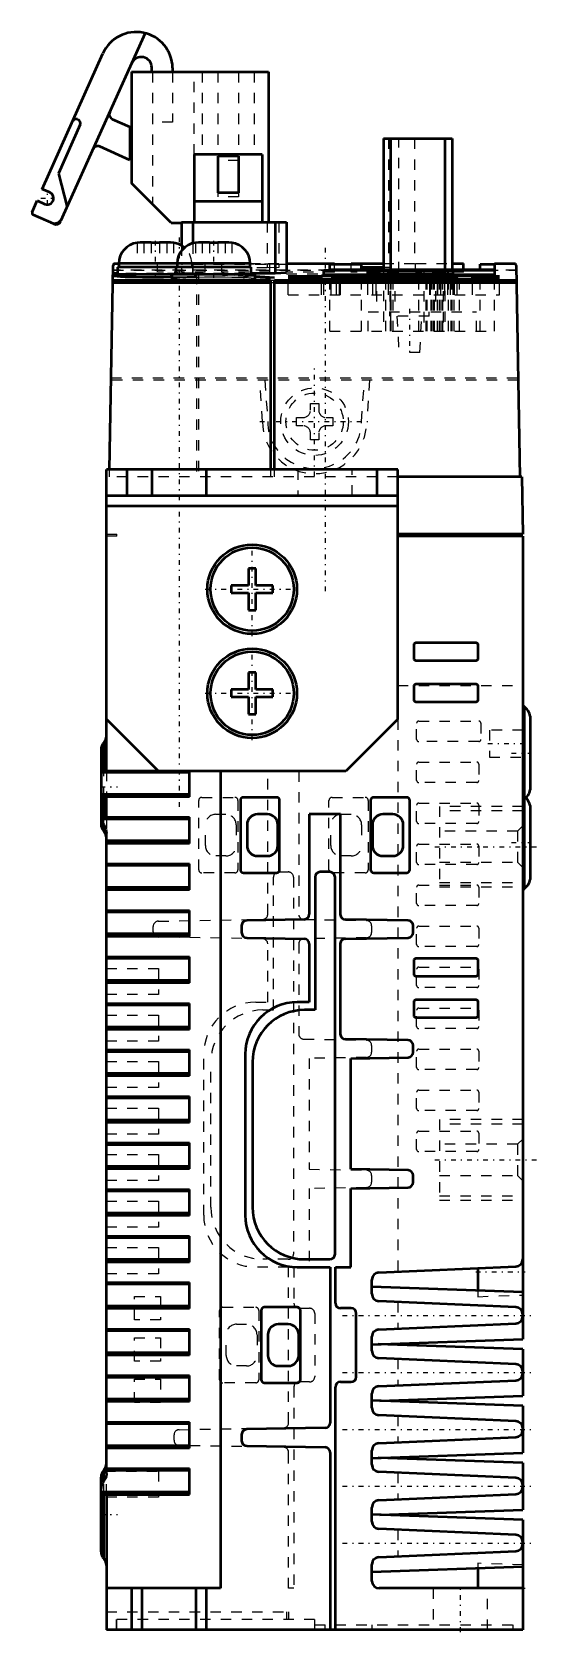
# Model space of a CAD drawing. Header units: millimetres. Extents: x 0 to 218, y 0 to 349.
# Drawn here: x 0 to 48.6, y 0 to 153.7 of the extents above; entities that cross this region are included whole.
import ezdxf

# ---------------------------------------------------------------- set-up
doc = ezdxf.new("R2010")
doc.units = ezdxf.units.MM
doc.linetypes.add('Center', pattern=[1.5, 0.45, -0.5, 0.05, -0.5])
doc.linetypes.add('Dashed', pattern=[2, 1, -1])
for name, color, linetype, lineweight in [('AM_4', 7, 'Continuous', 50), ('AM_6', 2, 'Continuous', 35), ('AM_7', 7, 'Center', 25), ('AM_9', 6, 'Dashed', 25)]:
    doc.layers.add(name, color=color, linetype=linetype, lineweight=lineweight)

# ---------------------------------------------------------------- blocks, each defined once
blk = doc.blocks.new('2_MADLN05SF_5_in_MADLN05SF_1100')
at = {"layer": 'AM_4'}
for p, q in [((10.88, 153.63), (2.74, 135.55)), ((0.99, 138.64), (6.8, 151.66)), ((9.56, 149.9), (22.71, 149.9)), ((9.56, 149.9), (9.56, 139.21)), ((11.5, 149.9), (11.5, 150.33)), ((13.5, 150.3), (13.5, 149.9)), ((22.71, 149.9), (22.71, 135.46)), ((4.63, 144.84), (2.54, 140.13)), ((4.36, 145.35), (4.46, 145.3)), ((7.71, 145.37), (9.39, 144.62)), ((9.39, 144.62), (9.39, 141.44)), ((33.74, 143.5), (33.74, 130.88)), ((33.74, 143.5), (40.34, 143.5)), ((34.44, 143.5), (34.44, 130.88)), ((39.64, 143.5), (39.64, 130.88)), ((40.34, 143.5), (40.34, 130.88)), ((9.39, 141.44), (6.52, 142.73)), ((15.56, 141.96), (15.56, 135.46)), ((22.11, 141.96), (15.56, 141.96)), ((19.84, 141.8), (17.84, 141.8)), ((17.84, 141.8), (17.84, 138.3)), ((19.84, 141.8), (19.84, 138.3)), ((22.11, 141.96), (22.11, 135.46)), ((2.54, 140.13), (3.36, 136.91)), ((1.73, 138.31), (0.99, 138.64)), ((13.37, 135.4), (9.56, 139.21)), ((0.02, 136.44), (0.51, 137.54)), ((0.51, 137.54), (1.23, 137.21)), ((22.11, 137.46), (15.56, 137.46)), ((19.84, 138.3), (17.84, 138.3)), ((2.08, 135.3), (0.12, 136.18)), ((13.37, 135.4), (14.34, 135.4)), ((14.34, 135.46), (14.34, 133.23)), ((14.34, 135.46), (24.44, 135.46)), ((15.44, 135.46), (15.44, 133.44)), ((23.34, 135.46), (23.34, 130.58)), ((24.44, 135.46), (24.44, 130.62)), ((10.4, 133.5), (10.09, 133.48)), ((11.44, 133.5), (10.4, 133.5)), ((11.44, 133.48), (11.44, 133.5)), ((13.29, 133.5), (12.24, 133.5)), ((12.24, 133.5), (12.24, 133.48)), ((13.59, 133.48), (13.29, 133.5)), ((16, 133.5), (15.69, 133.48)), ((17.04, 133.5), (16, 133.5)), ((17.04, 133.48), (17.04, 133.5)), ((18.89, 133.5), (17.84, 133.5)), ((17.84, 133.5), (17.84, 133.48)), ((19.19, 133.48), (18.89, 133.5)), ((7.45, 111.7), (7.79, 131.3)), ((8.34, 131.46), (7.87, 131.46)), ((8.22, 131.15), (8.22, 130.45)), ((21.06, 131.15), (8.22, 131.15)), ((8.34, 131.5), (8.34, 131.15)), ((20.94, 131.5), (8.34, 131.5)), ((13.82, 131.15), (13.82, 130.45)), ((13.94, 131.5), (13.94, 131.15)), ((20.94, 131.15), (20.94, 131.5)), ((21.06, 130.45), (21.06, 131.15)), ((24.44, 131.5), (29.04, 131.5)), ((28.6, 131.46), (24.44, 131.46)), ((28.01, 130.42), (28.01, 130.84)), ((28.01, 130.84), (44.4, 130.84)), ((28.6, 130.88), (28.6, 131.46)), ((28.6, 131.44), (31.63, 131.44)), ((44.4, 130.88), (28.6, 130.88)), ((29.04, 131.44), (29.04, 131.5)), ((30.64, 131.5), (33.74, 131.5)), ((30.64, 131.44), (30.64, 131.5)), ((31.63, 130.88), (31.63, 131.44)), ((31.63, 131.15), (33.74, 131.15)), ((32.24, 130.42), (32.24, 130.78)), ((32.74, 130.74), (34.24, 130.79)), ((32.74, 130.49), (32.74, 130.74)), ((33.04, 130.81), (39.63, 130.81)), ((34.24, 130.48), (34.24, 130.79)), ((34.24, 130.79), (39.63, 130.79)), ((39.63, 130.48), (39.63, 130.79)), ((39.93, 130.78), (39.93, 130.49)), ((40.34, 131.5), (41.44, 131.5)), ((40.34, 130.91), (43.05, 130.91)), ((40.43, 130.42), (40.43, 130.78)), ((41.44, 130.91), (41.44, 131.5)), ((43.05, 130.88), (43.05, 131.44)), ((43.05, 131.44), (44.4, 131.44)), ((46.42, 131.46), (44.4, 131.46)), ((44.4, 131.46), (44.4, 130.88)), ((44.4, 130.84), (44.4, 130.42)), ((46.49, 131.3), (46.85, 111)), ((22.9, 129.65), (7.76, 129.65)), ((22.9, 129.85), (7.77, 129.85)), ((8.22, 130.53), (7.78, 130.53)), ((7.78, 130.52), (8.22, 130.52)), ((7.84, 130.45), (7.84, 130.34)), ((21.44, 130.45), (7.84, 130.45)), ((13.44, 130.45), (13.44, 130.01)), ((20.4, 129.9), (14.48, 129.9)), ((21.06, 130.58), (23.34, 130.58)), ((21.44, 130.01), (21.44, 130.45)), ((23.3, 130.13), (21.44, 130.24)), ((21.44, 130.21), (22.9, 130.12)), ((22.9, 129.85), (22.9, 111.7)), ((23.3, 111.7), (23.3, 129.85)), ((46.52, 129.85), (23.3, 129.85)), ((46.52, 129.65), (23.3, 129.65)), ((23.34, 130.58), (24.44, 130.62)), ((24.59, 130.28), (27.79, 130.28)), ((27.79, 130.05), (24.59, 130.05)), ((27.79, 130.35), (42.29, 130.35)), ((27.79, 130.05), (27.79, 130.28)), ((42.29, 129.98), (27.79, 129.98)), ((44.4, 130.42), (28.01, 130.42)), ((28.74, 129.98), (28.74, 130.06)), ((29.54, 130.3), (38.26, 130.3)), ((29.54, 129.98), (29.54, 130.03)), ((38.26, 130.03), (29.54, 130.03)), ((29.64, 130.05), (29.64, 130.28)), ((29.64, 130.28), (38.27, 130.28)), ((38.22, 130.05), (29.64, 130.05)), ((39.63, 130.48), (33.04, 130.48)), ((39.63, 130.46), (33.04, 130.46)), ((33.04, 130.42), (33.04, 130.46)), ((38.26, 129.98), (38.26, 130.03)), ((38.27, 130.05), (38.27, 130.28)), ((40.18, 130.11), (38.93, 130.06)), ((38.98, 130.06), (38.98, 130.27)), ((38.98, 130.27), (40.18, 130.22)), ((39.25, 130.28), (40.56, 130.23)), ((40.56, 130.1), (39.25, 130.05)), ((39.25, 129.98), (39.25, 130.05)), ((39.63, 130.42), (39.63, 130.46)), ((40.18, 130.11), (40.18, 130.22)), ((40.56, 129.98), (40.56, 130.1)), ((40.84, 129.98), (40.84, 130.13)), ((42.29, 130.05), (42.29, 130.28)), ((42.29, 130.28), (44.89, 130.28)), ((44.89, 130.05), (42.29, 130.05)), ((35.14, 111.7), (7.14, 111.7)), ((7.14, 82.75), (7.14, 111.7)), ((9.14, 109.2), (9.14, 111.7)), ((11.54, 109.2), (11.54, 111.7)), ((16.74, 111.7), (16.74, 109.2)), ((33.14, 109.2), (33.14, 111.7)), ((35.14, 87.7), (35.14, 111.7)), ((47.05, 111), (35.14, 111)), ((47.05, 111), (47.14, 105.5)), ((7.14, 109.2), (35.14, 109.2)), ((7.14, 108.2), (35.14, 108.2)), ((47.14, 105.5), (35.14, 105.5)), ((47.14, 105.3), (35.14, 105.3)), ((46.14, 105.5), (46.14, 105.3)), ((47.14, 105.3), (47.14, 28.15)), ((20.79, 102.2), (20.79, 100.55)), ((21.49, 102.2), (20.79, 102.2)), ((21.49, 100.55), (21.49, 102.2)), ((19.14, 100.55), (19.14, 99.85)), ((20.79, 100.55), (19.14, 100.55)), ((23.14, 100.55), (21.49, 100.55)), ((23.14, 99.85), (23.14, 100.55)), ((19.14, 99.85), (20.79, 99.85)), ((20.79, 99.85), (20.79, 98.2)), ((21.49, 99.85), (23.14, 99.85)), ((21.49, 98.2), (21.49, 99.85)), ((20.79, 98.2), (21.49, 98.2)), ((36.66, 94.84), (36.66, 93.55)), ((42.65, 95.04), (36.86, 95.04)), ((42.85, 93.55), (42.85, 94.84)), ((36.86, 93.35), (42.65, 93.35)), ((20.79, 92.2), (20.79, 90.55)), ((21.49, 92.2), (20.79, 92.2)), ((21.49, 90.55), (21.49, 92.2)), ((36.66, 90.87), (36.66, 89.58)), ((42.65, 91.07), (36.86, 91.07)), ((42.85, 89.58), (42.85, 90.87)), ((19.14, 90.55), (19.14, 89.85)), ((20.79, 90.55), (19.14, 90.55)), ((19.14, 89.85), (20.79, 89.85)), ((20.79, 89.85), (20.79, 88.2)), ((23.14, 90.55), (21.49, 90.55)), ((21.49, 89.85), (23.14, 89.85)), ((21.49, 88.2), (21.49, 89.85)), ((23.14, 89.85), (23.14, 90.55)), ((36.86, 89.38), (42.65, 89.38)), ((12.14, 82.7), (7.14, 87.7)), ((20.79, 88.2), (21.49, 88.2)), ((35.14, 87.7), (30.14, 82.7)), ((47.26, 88.92), (47.26, 71.4)), ((47.84, 88.01), (47.84, 80.92)), ((6.64, 84.79), (6.64, 77.61)), ((6.89, 85.45), (6.89, 82.75)), ((6.64, 82.75), (12.09, 82.75)), ((15.14, 82.58), (6.64, 82.58)), ((30.14, 82.7), (12.14, 82.7)), ((15.14, 80.25), (15.14, 82.7)), ((18.11, 82.7), (18.11, 4.2)), ((15.14, 80.48), (6.64, 80.48)), ((15.14, 80.25), (6.64, 80.25)), ((6.89, 80.25), (6.89, 78.28)), ((7.14, 78.28), (7.14, 80.25)), ((23.48, 80.2), (20.31, 80.2)), ((35.99, 80.2), (32.82, 80.2)), ((20.01, 79.9), (20.01, 73.24)), ((22.61, 78.57), (21.65, 78.57)), ((23.78, 73.24), (23.78, 79.9)), ((26.63, 78.57), (26.63, 68.97)), ((29.61, 78.57), (26.63, 78.57)), ((29.61, 68.87), (29.61, 78.57)), ((32.52, 79.9), (32.52, 73.24)), ((34.65, 78.57), (33.69, 78.57)), ((36.29, 73.24), (36.29, 79.9)), ((47.84, 79.41), (47.84, 72.32)), ((6.68, 78.28), (15.14, 78.28)), ((15.14, 78.11), (6.68, 78.11)), ((6.89, 77.59), (6.89, 76.95)), ((15.14, 75.78), (15.14, 78.28)), ((20.65, 77.57), (20.65, 75.57)), ((23.61, 75.57), (23.61, 77.57)), ((32.69, 77.57), (32.69, 75.57)), ((35.65, 75.57), (35.65, 77.57)), ((7.14, 15.22), (7.14, 76.76)), ((15.14, 76.01), (7.14, 76.01)), ((15.14, 75.78), (7.14, 75.78)), ((7.14, 73.81), (15.14, 73.81)), ((15.14, 71.31), (15.14, 73.81)), ((21.65, 74.57), (22.61, 74.57)), ((33.69, 74.57), (34.65, 74.57)), ((15.14, 73.64), (7.14, 73.64)), ((20.31, 72.94), (23.48, 72.94)), ((27.18, 72.53), (27.18, 59.77)), ((28.6, 73.03), (27.68, 73.03)), ((29.1, 36.31), (29.1, 72.53)), ((32.82, 72.94), (35.99, 72.94)), ((15.14, 71.54), (7.14, 71.54)), ((15.14, 71.31), (7.14, 71.31)), ((7.14, 69.34), (15.14, 69.34)), ((15.14, 66.84), (15.14, 69.34)), ((15.14, 69.17), (7.14, 69.17)), ((20.13, 67.88), (20.13, 67.2)), ((26.14, 68.47), (20.62, 68.38)), ((36.11, 68.37), (30.09, 68.47)), ((36.6, 67.21), (36.6, 67.87)), ((15.14, 67.07), (7.14, 67.07)), ((15.14, 66.84), (7.14, 66.84)), ((20.62, 66.7), (26.14, 66.61)), ((26.63, 66.11), (26.63, 60.52)), ((29.61, 57.37), (29.61, 66.21)), ((30.09, 66.61), (36.11, 66.71)), ((7.14, 64.87), (15.14, 64.87)), ((15.14, 64.7), (7.14, 64.7)), ((15.14, 62.37), (15.14, 64.87)), ((42.65, 64.71), (36.86, 64.71)), ((36.66, 64.51), (36.66, 63.22)), ((42.85, 63.22), (42.85, 64.51)), ((15.14, 62.6), (7.14, 62.6)), ((15.14, 62.37), (7.14, 62.37)), ((36.86, 63.02), (42.65, 63.02)), ((7.14, 60.4), (15.14, 60.4)), ((15.14, 60.23), (7.14, 60.23)), ((15.14, 57.9), (15.14, 60.4)), ((26.63, 60.52), (25.48, 60.52)), ((36.66, 60.54), (36.66, 59.25)), ((42.65, 60.74), (36.86, 60.74)), ((42.85, 59.25), (42.85, 60.54)), ((27.18, 59.77), (26.17, 59.77)), ((36.86, 59.05), (42.65, 59.05)), ((15.14, 58.13), (7.14, 58.13)), ((15.14, 57.9), (7.14, 57.9)), ((36.11, 56.87), (30.09, 56.97)), ((7.14, 55.93), (15.14, 55.93)), ((15.14, 55.76), (7.14, 55.76)), ((15.14, 53.43), (15.14, 55.93)), ((20.48, 55.52), (20.48, 40.06)), ((36.6, 55.71), (36.6, 56.37)), ((21.17, 54.77), (21.17, 40.81)), ((30.61, 55.12), (36.11, 55.21)), ((30.61, 44.46), (30.61, 55.12)), ((15.14, 53.66), (7.14, 53.66)), ((15.14, 53.43), (7.14, 53.43)), ((7.14, 51.46), (15.14, 51.46)), ((15.14, 51.29), (7.14, 51.29)), ((15.14, 48.96), (15.14, 51.46)), ((15.14, 49.19), (7.14, 49.19)), ((15.14, 48.96), (7.14, 48.96)), ((7.14, 46.99), (15.14, 46.99)), ((15.14, 46.82), (7.14, 46.82)), ((15.14, 44.49), (15.14, 46.99)), ((15.14, 44.72), (7.14, 44.72)), ((15.14, 44.49), (7.14, 44.49)), ((36.11, 44.37), (30.61, 44.46)), ((36.6, 43.21), (36.6, 43.87)), ((7.14, 42.52), (15.14, 42.52)), ((15.14, 42.35), (7.14, 42.35)), ((15.14, 40.02), (15.14, 42.52)), ((30.61, 42.62), (36.11, 42.71)), ((30.61, 35.06), (30.61, 42.62)), ((15.14, 40.25), (7.14, 40.25)), ((15.14, 40.02), (7.14, 40.02)), ((7.14, 38.05), (15.14, 38.05)), ((15.14, 37.88), (7.14, 37.88)), ((15.14, 35.55), (15.14, 38.05)), ((15.14, 35.78), (7.14, 35.78)), ((15.14, 35.55), (7.14, 35.55)), ((26.17, 35.81), (28.6, 35.81)), ((25.48, 35.06), (28.63, 35.06)), ((28.63, 35.06), (28.63, 20.11)), ((29.14, 35.06), (30.61, 35.06)), ((29.14, 31.61), (29.14, 35.06)), ((32.64, 32.49), (32.64, 33.85)), ((33.31, 34.55), (46.47, 35.12)), ((42.82, 34.96), (42.82, 32.8)), ((7.14, 33.58), (15.14, 33.58)), ((15.14, 33.41), (7.14, 33.41)), ((15.14, 31.08), (15.14, 33.58)), ((47.14, 32.65), (32.64, 33.16)), ((15.14, 31.31), (7.14, 31.31)), ((15.14, 31.08), (7.14, 31.08)), ((22.01, 30.9), (22.01, 24.24)), ((25.48, 31.2), (22.31, 31.2)), ((25.78, 24.24), (25.78, 30.9)), ((30.64, 31.11), (29.64, 31.11)), ((46.47, 31.21), (33.31, 31.79)), ((24.61, 29.57), (23.65, 29.57)), ((31.14, 24.53), (31.14, 30.61)), ((33.31, 29.08), (46.47, 29.65)), ((7.14, 29.11), (15.14, 29.11)), ((15.14, 28.94), (7.14, 28.94)), ((15.14, 26.61), (15.14, 29.11)), ((22.65, 28.57), (22.65, 26.57)), ((25.61, 26.57), (25.61, 28.57)), ((32.64, 27.02), (32.64, 28.38)), ((32.64, 27.64), (47.14, 28.15)), ((15.14, 26.84), (7.14, 26.84)), ((15.14, 26.61), (7.14, 26.61)), ((47.14, 27.18), (33.25, 27.67)), ((46.47, 25.74), (33.31, 26.32)), ((47.14, 27.18), (47.14, 22.68)), ((7.14, 24.64), (15.14, 24.64)), ((15.14, 22.14), (15.14, 24.64)), ((23.65, 25.57), (24.61, 25.57)), ((15.14, 24.47), (7.14, 24.47)), ((22.31, 23.94), (25.48, 23.94)), ((29.14, 0.2), (29.14, 23.53)), ((29.64, 24.03), (30.64, 24.03)), ((33.31, 23.61), (46.47, 24.18)), ((15.14, 22.37), (7.14, 22.37)), ((15.14, 22.14), (7.14, 22.14)), ((32.64, 21.55), (32.64, 22.91)), ((47.14, 21.72), (32.64, 22.23)), ((33.4, 22.2), (47.14, 22.68)), ((47.14, 21.72), (47.14, 17.22)), ((7.14, 20.17), (15.14, 20.17)), ((15.14, 20), (7.14, 20)), ((15.14, 17.67), (15.14, 20.17)), ((46.47, 20.27), (33.31, 20.85)), ((20.13, 18.98), (20.13, 18.38)), ((28.14, 19.61), (20.62, 19.48)), ((33.31, 18.14), (46.47, 18.71)), ((15.14, 17.9), (7.14, 17.9)), ((15.14, 17.67), (7.14, 17.67)), ((20.62, 17.88), (28.14, 17.75)), ((28.63, 17.25), (28.63, 0.2)), ((32.64, 16.08), (32.64, 17.44)), ((32.64, 16.71), (47.14, 17.22)), ((6.89, 14.48), (6.89, 15.55)), ((7.14, 15.7), (15.14, 15.7)), ((15.14, 15.53), (7.14, 15.53)), ((15.14, 13.2), (15.14, 15.7)), ((47.14, 16.25), (33.25, 16.74)), ((46.47, 14.8), (33.31, 15.38)), ((47.14, 16.25), (47.14, 11.75)), ((6.64, 7.71), (6.64, 14.89)), ((15.14, 13.43), (6.64, 13.43)), ((6.64, 13.2), (15.14, 13.2)), ((6.89, 7.05), (6.89, 13.2)), ((7.14, 13.2), (7.14, 0.2)), ((33.31, 12.67), (46.47, 13.24)), ((32.64, 10.61), (32.64, 11.97)), ((47.14, 10.79), (32.64, 11.3)), ((33.4, 11.27), (47.14, 11.75)), ((47.14, 10.79), (47.14, 0.2)), ((46.47, 9.33), (33.31, 9.91)), ((33.31, 7.2), (46.47, 7.77)), ((32.64, 4.9), (32.64, 6.5)), ((32.64, 5.78), (47.14, 6.29)), ((42.82, 6.14), (42.82, 4.2)), ((18.11, 4.2), (7.14, 4.2)), ((9.54, 4.2), (9.54, 0.2)), ((10.54, 4.2), (10.54, 0.2)), ((15.74, 4.2), (15.74, 0.2)), ((16.74, 4.2), (16.74, 0.2)), ((47.14, 4.2), (33.34, 4.2)), ((47.14, 0.2), (7.14, 0.2))]:
    blk.add_line(p, q, dxfattribs=at)
for points in [[(12.24, 133.48), (11.84, 133.48), (11.44, 133.48)], [(17.84, 133.48), (17.44, 133.48), (17.04, 133.48)], [(7.88, 131.46), (7.87, 131.46), (7.82, 131.41), (7.79, 131.3)], [(32.24, 130.78), (32.29, 130.79), (32.42, 130.8), (32.62, 130.8), (32.87, 130.81), (33.04, 130.81)], [(39.63, 130.81), (39.9, 130.81), (40.13, 130.8), (40.31, 130.8), (40.41, 130.79), (40.43, 130.78)], [(39.63, 130.79), (39.73, 130.79), (39.82, 130.79), (39.89, 130.79), (39.92, 130.79), (39.93, 130.78)], [(46.49, 131.3), (46.49, 131.31), (46.49, 131.33), (46.47, 131.4), (46.42, 131.45), (46.41, 131.46)], [(7.84, 130.34), (7.85, 130.32), (7.97, 130.3), (8.19, 130.28), (8.51, 130.25), (8.93, 130.23), (9.43, 130.22), (10, 130.2), (10.62, 130.19), (11.28, 130.19), (11.95, 130.19), (12.62, 130.19), (13.27, 130.2), (13.45, 130.2)], [(13.44, 130.01), (13.5, 129.99), (13.67, 129.96), (13.95, 129.93), (14.19, 129.92), (14.48, 129.9)], [(20.4, 129.9), (20.81, 129.92), (21.13, 129.95), (21.33, 129.97), (21.43, 130), (21.44, 130.01)], [(28.74, 130.27), (28.79, 130.28), (28.92, 130.29), (29.12, 130.29), (29.37, 130.3), (29.54, 130.3)], [(29.54, 130.03), (29.28, 130.03), (29.04, 130.04), (28.86, 130.05), (28.76, 130.06), (28.74, 130.06)], [(29.24, 130.27), (29.26, 130.27), (29.33, 130.28), (29.43, 130.28), (29.55, 130.28), (29.64, 130.28)], [(29.64, 130.05), (29.51, 130.05), (29.39, 130.05), (29.3, 130.06), (29.25, 130.06), (29.24, 130.07)], [(33.04, 130.46), (32.78, 130.46), (32.54, 130.47), (32.36, 130.47), (32.26, 130.48), (32.24, 130.49)], [(33.04, 130.48), (32.94, 130.48), (32.85, 130.48), (32.79, 130.48), (32.75, 130.49), (32.74, 130.49)], [(38.93, 130.06), (38.65, 130.05), (38.33, 130.05), (38.22, 130.05)], [(38.26, 130.3), (38.49, 130.3), (38.72, 130.3), (38.94, 130.29), (39.14, 130.29), (39.25, 130.28)], [(39.25, 130.05), (39.07, 130.04), (38.87, 130.04), (38.65, 130.03), (38.42, 130.03), (38.26, 130.03)], [(38.27, 130.28), (38.6, 130.28), (38.9, 130.27), (38.98, 130.27)], [(39.93, 130.49), (39.91, 130.49), (39.87, 130.48), (39.79, 130.48), (39.7, 130.48), (39.63, 130.48)], [(40.43, 130.49), (40.39, 130.48), (40.26, 130.47), (40.05, 130.47), (39.81, 130.46), (39.63, 130.46)], [(40.18, 130.22), (40.29, 130.22), (40.34, 130.21), (40.34, 130.21)], [(40.34, 130.13), (40.31, 130.12), (40.22, 130.11), (40.18, 130.11)], [(40.56, 130.23), (40.75, 130.22), (40.84, 130.21), (40.84, 130.21)], [(40.84, 130.13), (40.79, 130.11), (40.63, 130.1), (40.56, 130.1)], [(6.68, 78.11), (6.67, 78.18), (6.67, 78.23), (6.67, 78.26), (6.68, 78.28), (6.68, 78.28)], [(6.89, 77.59), (6.77, 77.81), (6.7, 78.06), (6.68, 78.11)], [(6.89, 77.59), (7.01, 77.38), (7.09, 77.14), (7.14, 76.76)], [(6.64, 13.68), (6.66, 13.93), (6.71, 14.13), (6.8, 14.33), (6.89, 14.48)], [(7.14, 15.22), (7.14, 15.13), (7.11, 14.93), (7.04, 14.73), (6.89, 14.48)]]:
    blk.add_lwpolyline(points, dxfattribs=at)
for centre, radius in [((21.14, 100.2), 4.3), ((21.14, 100.2), 4), ((21.14, 90.2), 4.3), ((21.14, 90.2), 4)]:
    blk.add_circle(centre, radius, dxfattribs=at)
for centre, radius, start, end in [((10, 150.24), 3.5, 0.9732, 155.9948), ((10.5, 150.33), 1, 0, 155.755), ((4.22, 145.04), 0.34, 65.755, 155.9848), ((4.31, 144.98), 0.35, 335.9848, 65.755), ((7.92, 145.83), 0.5, 155.755, 245.755), ((6.32, 142.27), 0.5, 65.755, 155.755), ((1.48, 137.76), 0.6, 245.7546, 65.7555), ((0.2, 136.36), 0.2, 155.9848, 245.755), ((2.14, 136.15), 0.8, 245.755, 335.755), ((2.29, 135.75), 0.5, 245.755, 335.755), ((10.34, 131.5), 2, 97.1784, 180), ((13.34, 131.5), 2, 49.4584, 82.8268), ((15.94, 131.5), 2, 97.1784, 180), ((18.94, 131.5), 2, 0, 82.8268), ((36.86, 94.84), 0.2, 90, 180), ((42.65, 94.84), 0.2, 0, 90), ((36.86, 93.55), 0.2, 180, 270), ((42.65, 93.55), 0.2, 270, 0), ((36.86, 90.87), 0.2, 90, 180), ((42.65, 90.87), 0.2, 0, 90), ((36.86, 89.58), 0.2, 180, 270), ((42.65, 89.58), 0.2, 270, 0), ((47.39, 89.13), 0.25, 188.0532, 239.3269), ((46.37, 87.71), 1.5, 11.4297, 53.5941), ((6.14, 86.11), 1, 318.5903, 359.9176), ((7.64, 84.79), 1, 138.5904, 180), ((20.31, 79.9), 0.3, 90, 180), ((23.48, 79.9), 0.3, 0, 90), ((32.82, 79.9), 0.3, 90, 180), ((35.99, 79.9), 0.3, 0, 90), ((47.39, 79.79), 0.25, 120.6731, 171.9468), ((46.37, 81.21), 1.5, 306.4059, 348.5703), ((46.37, 79.11), 1.5, 11.4297, 44.5474), ((21.65, 77.57), 1, 90, 180), ((22.61, 77.57), 1, 0, 90), ((33.69, 77.57), 1, 90, 180), ((34.65, 77.57), 1, 0, 90), ((7.64, 77.61), 1, 180, 221.4096), ((6.14, 76.29), 1, 0.0824, 41.4097), ((21.65, 75.57), 1, 180, 270), ((22.61, 75.57), 1, 270, 0), ((33.69, 75.57), 1, 180, 270), ((34.65, 75.57), 1, 270, 0), ((20.31, 73.24), 0.3, 180, 270), ((23.48, 73.24), 0.3, 270, 0), ((27.68, 72.53), 0.5, 90, 180), ((28.6, 72.53), 0.5, 0, 90), ((32.82, 73.24), 0.3, 180, 270), ((35.99, 73.24), 0.3, 270, 0), ((46.37, 72.61), 1.5, 306.4059, 348.5703), ((47.39, 71.19), 0.25, 120.6731, 171.9468), ((20.63, 67.88), 0.5, 91, 180), ((26.13, 68.97), 0.5, 271, 0), ((30.1, 68.97), 0.5, 191.4783, 269), ((36.1, 67.87), 0.5, 0, 89), ((20.63, 67.2), 0.5, 180, 269), ((26.13, 66.11), 0.5, 0, 89), ((30.1, 66.11), 0.5, 91, 168.5217), ((36.1, 67.21), 0.5, 271, 0), ((36.86, 64.51), 0.2, 90, 180), ((42.65, 64.51), 0.2, 0, 90), ((36.86, 63.22), 0.2, 180, 270), ((42.65, 63.22), 0.2, 270, 0), ((25.48, 55.52), 5, 90, 180), ((36.86, 60.54), 0.2, 90, 180), ((42.65, 60.54), 0.2, 0, 90), ((26.17, 54.77), 5, 90, 180), ((36.86, 59.25), 0.2, 180, 270), ((42.65, 59.25), 0.2, 270, 0), ((30.1, 57.47), 0.5, 191.4783, 269), ((36.1, 56.37), 0.5, 0, 89), ((36.1, 55.71), 0.5, 271, 0), ((36.1, 43.87), 0.5, 0, 89), ((36.1, 43.21), 0.5, 271, 0), ((25.48, 40.06), 5, 180, 270), ((26.17, 40.81), 5, 180, 270), ((28.6, 36.31), 0.5, 270, 0), ((46.44, 35.82), 0.7, 272.5, 0), ((33.34, 33.85), 0.7, 92.5, 180), ((33.34, 32.49), 0.7, 180, 267.5), ((22.31, 30.9), 0.3, 90, 180), ((25.48, 30.9), 0.3, 0.0001, 90), ((29.64, 31.61), 0.5, 180, 270), ((30.64, 30.61), 0.5, 0, 90), ((46.44, 30.51), 0.7, 0, 87.5), ((23.65, 28.57), 1, 90, 180), ((24.61, 28.57), 1, 0, 90), ((46.44, 30.35), 0.7, 272.5, 0), ((33.34, 28.38), 0.7, 92.5, 180), ((23.65, 26.57), 1, 180, 270), ((24.61, 26.57), 1, 270, 0), ((33.34, 27.02), 0.7, 180, 267.5), ((46.44, 25.04), 0.7, 0, 87.5), ((46.44, 24.88), 0.7, 272.5, 0), ((22.31, 24.24), 0.3, 180, 270), ((25.48, 24.24), 0.3, 270, 0), ((29.64, 23.53), 0.5, 90, 180), ((30.64, 24.53), 0.5, 270, 0), ((33.34, 22.91), 0.7, 92.5, 180), ((33.34, 21.55), 0.7, 180, 267.5), ((28.13, 20.11), 0.5, 271, 0), ((46.44, 19.57), 0.7, 0, 87.5), ((20.63, 18.98), 0.5, 91, 180), ((46.44, 19.41), 0.7, 272.5, 0), ((20.63, 18.38), 0.5, 180, 269), ((28.13, 17.25), 0.5, 0, 89), ((33.34, 17.44), 0.7, 92.5, 180), ((7.64, 14.89), 1, 138.5904, 180), ((6.14, 16.21), 1, 318.5903, 0), ((33.34, 16.08), 0.7, 180, 267.5), ((46.44, 14.1), 0.7, 0, 87.5), ((46.44, 13.94), 0.7, 272.5, 0), ((33.34, 11.97), 0.7, 92.5, 180), ((33.34, 10.61), 0.7, 180, 267.5), ((46.44, 8.63), 0.7, 0, 87.5), ((7.64, 7.71), 1, 180, 221.4096), ((46.44, 8.47), 0.7, 272.5, 0), ((6.14, 6.39), 1, 0, 41.4097), ((33.34, 6.5), 0.7, 92.5, 180), ((33.34, 4.9), 0.7, 180, 270)]:
    blk.add_arc(centre, radius, start, end, dxfattribs=at)
at = {"layer": 'AM_7'}
for p, q in [((1.48, 137.13), (1.48, 138.39)), ((0.85, 137.76), (2.11, 137.76)), ((14.14, 134), (14.14, 79)), ((11.84, 133.68), (11.84, 129.72)), ((17.44, 133.68), (17.44, 129.72)), ((28.14, 133), (28.14, 100)), ((36.24, 127.14), (36.24, 122.74)), ((27.14, 111.05), (27.14, 121.55)), ((21.89, 116.3), (32.39, 116.3)), ((21.14, 95.69), (21.14, 104.72)), ((16.63, 100.2), (25.66, 100.2)), ((21.14, 85.69), (21.14, 94.72)), ((16.63, 90.2), (25.66, 90.2)), ((43.78, 85.36), (47.3, 85.36)), ((46.06, 84.46), (47.93, 84.46)), ((6.57, 81.2), (8.22, 81.2)), ((38.69, 75.46), (48.59, 75.46)), ((46.06, 75.86), (47.93, 75.86)), ((38.69, 45.36), (48.59, 45.36)), ((42.61, 34.62), (47.36, 34.62)), ((29.82, 30.4), (47.97, 30.4)), ((29.82, 24.93), (47.97, 24.93)), ((29.82, 19.47), (47.97, 19.47)), ((29.82, 14), (47.97, 14)), ((6.57, 11.3), (8.22, 11.3)), ((29.82, 8.54), (47.97, 8.54)), ((41.14, 0), (41.14, 4.4)), ((42.61, 4.2), (47.36, 4.2))]:
    blk.add_line(p, q, dxfattribs=at)
at = {"layer": 'AM_9'}
for p, q in [((11.56, 149.9), (11.56, 137.21)), ((13.5, 149.9), (13.5, 145.09)), ((15.56, 141.96), (15.56, 149.9)), ((16.34, 149.9), (16.34, 141.9)), ((17.84, 149.9), (17.84, 141.9)), ((19.84, 149.9), (19.84, 141.9)), ((21.34, 149.9), (21.34, 141.9)), ((13.5, 145.09), (11.56, 145.09)), ((34.24, 143.5), (34.24, 131.5)), ((35.24, 130.65), (35.24, 143.5)), ((36.74, 143.5), (36.74, 131.5)), ((22.11, 141.9), (15.56, 141.9)), ((19.84, 141.4), (17.84, 141.4)), ((22.11, 137.4), (15.56, 137.4)), ((17.84, 138.3), (17.84, 137.9)), ((19.84, 137.9), (17.84, 137.9)), ((19.84, 138.3), (19.84, 137.9)), ((22.59, 135.46), (22.59, 131.09)), ((23.69, 135.46), (23.69, 131.11)), ((10.09, 133.48), (10.09, 131.5)), ((10.74, 133.5), (10.74, 131.5)), ((11.44, 133.48), (11.44, 131.5)), ((12.24, 133.48), (12.24, 131.5)), ((12.94, 133.5), (12.94, 131.5)), ((13.59, 133.48), (13.59, 131.5)), ((14.34, 133.23), (14.34, 130.62)), ((15.44, 133.44), (15.44, 130.58)), ((15.69, 133.48), (15.69, 131.5)), ((16.34, 133.5), (16.34, 131.5)), ((17.04, 133.48), (17.04, 131.5)), ((17.84, 133.48), (17.84, 131.5)), ((18.54, 133.5), (18.54, 131.5)), ((19.19, 133.48), (19.19, 131.5)), ((7.78, 130.87), (46.5, 130.87)), ((46.5, 130.86), (7.78, 130.86)), ((23.69, 131.46), (8.34, 131.46)), ((12.04, 130.65), (12.04, 131.5)), ((14.34, 131.46), (24.44, 131.46)), ((24.44, 131.39), (14.34, 131.39)), ((15.44, 131.09), (14.34, 131.11)), ((15.34, 131.15), (15.34, 131.5)), ((22.59, 131.09), (15.44, 131.09)), ((15.46, 130.45), (15.46, 131.15)), ((16.64, 130.65), (16.64, 131.5)), ((18.24, 130.65), (18.24, 131.5)), ((20.94, 131.5), (22.84, 131.5)), ((23.69, 131.11), (22.59, 131.09)), ((22.84, 130.65), (22.84, 131.5)), ((28.6, 124.99), (28.6, 130.88)), ((29.04, 130.65), (29.04, 131.44)), ((30.64, 130.65), (30.64, 131.44)), ((31.63, 124.99), (31.63, 130.88)), ((33.04, 130.46), (33.04, 130.81)), ((33.09, 130.84), (39.49, 130.84)), ((33.09, 130.84), (33.09, 126.84)), ((33.74, 131.5), (36.74, 131.5)), ((33.74, 131.15), (34.43, 131.15)), ((33.74, 130.88), (33.74, 124.99)), ((34.35, 130.84), (34.35, 126.84)), ((34.43, 124.99), (34.43, 131.15)), ((34.43, 130.91), (40.34, 130.91)), ((34.44, 130.88), (34.44, 124.99)), ((34.84, 130.84), (34.84, 126.84)), ((36.84, 130.65), (36.84, 131.5)), ((36.84, 131.5), (40.34, 131.5)), ((37.64, 130.84), (37.64, 124.99)), ((38.75, 130.84), (38.75, 126.84)), ((39.49, 130.84), (39.49, 124.99)), ((39.63, 130.79), (39.63, 130.81)), ((39.64, 130.88), (39.64, 124.99)), ((40.34, 130.88), (40.34, 130.21)), ((41.44, 130.65), (41.44, 130.91)), ((43.05, 124.99), (43.05, 130.88)), ((44.4, 130.84), (44.4, 130.88)), ((16, 130.53), (8.22, 130.53)), ((8.22, 130.52), (15.79, 130.52)), ((16.64, 130.65), (12.04, 130.65)), ((12.04, 130.51), (16.64, 130.51)), ((14.34, 130.62), (15.44, 130.58)), ((15.44, 130.58), (21.06, 130.58)), ((15.79, 130.52), (15.79, 111)), ((15.79, 130.52), (21.44, 130.21)), ((15.84, 130.34), (15.84, 130.45)), ((16, 130.53), (16, 111)), ((21.44, 130.24), (16, 130.53)), ((22.84, 130.65), (18.24, 130.65)), ((18.24, 130.51), (22.84, 130.51)), ((23.3, 129.85), (22.9, 129.85)), ((23.3, 129.65), (22.9, 129.65)), ((29.04, 130.65), (24.44, 130.65)), ((24.44, 130.51), (29.04, 130.51)), ((24.59, 128.5), (24.59, 130.05)), ((27.79, 128.5), (27.79, 129.98)), ((28.01, 128.5), (28.01, 130.42)), ((28.74, 128.5), (28.74, 129.98)), ((29.24, 128.5), (29.24, 130.07)), ((29.54, 130.03), (29.54, 130.3)), ((29.54, 128.5), (29.54, 129.98)), ((29.64, 128.5), (29.64, 130.05)), ((35.24, 130.65), (30.64, 130.65)), ((30.64, 130.51), (35.24, 130.51)), ((32.24, 128.5), (32.24, 130.42)), ((32.74, 128.5), (32.74, 130.49)), ((33.04, 128.5), (33.04, 130.42)), ((33.99, 124.99), (33.99, 129.84)), ((33.99, 129.84), (41.04, 129.84)), ((34.24, 128.5), (34.24, 130.48)), ((34.49, 124.99), (34.49, 129.84)), ((34.69, 124.99), (34.69, 129.84)), ((41.44, 130.65), (36.84, 130.65)), ((36.84, 130.51), (41.44, 130.51)), ((37.14, 124.99), (37.14, 129.84)), ((37.84, 124.99), (37.84, 129.84)), ((37.94, 124.99), (37.94, 129.84)), ((38.22, 128.5), (38.22, 130.05)), ((38.26, 130.03), (38.26, 130.3)), ((38.26, 128.5), (38.26, 129.98)), ((38.27, 128.5), (38.27, 130.05)), ((38.34, 124.99), (38.34, 129.84)), ((38.44, 124.99), (38.44, 129.84)), ((38.59, 124.99), (38.59, 129.84)), ((38.64, 124.99), (38.64, 129.84)), ((38.93, 128.5), (38.93, 130.06)), ((38.94, 124.99), (38.94, 129.84)), ((38.98, 128.5), (38.98, 130.06)), ((39.14, 124.99), (39.14, 129.84)), ((39.25, 130.05), (39.25, 130.28)), ((39.25, 128.5), (39.25, 129.98)), ((39.29, 124.99), (39.29, 129.84)), ((39.44, 124.99), (39.44, 129.84)), ((39.63, 130.46), (39.63, 130.48)), ((39.63, 128.5), (39.63, 130.42)), ((39.93, 128.5), (39.93, 130.49)), ((39.99, 124.99), (39.99, 129.84)), ((40.18, 128.5), (40.18, 130.11)), ((40.24, 124.99), (40.24, 129.84)), ((40.34, 124.99), (40.34, 130.13)), ((40.43, 128.5), (40.43, 130.42)), ((40.54, 124.99), (40.54, 129.84)), ((40.56, 130.1), (40.56, 130.23)), ((40.56, 128.5), (40.56, 129.98)), ((40.84, 128.5), (40.84, 129.98)), ((41.04, 124.99), (41.04, 129.84)), ((42.29, 128.5), (42.29, 129.98)), ((44.4, 124.99), (44.4, 130.42)), ((44.89, 128.5), (44.89, 130.05)), ((24.59, 128.5), (44.89, 128.5)), ((32.29, 124.99), (32.29, 126.84)), ((32.29, 126.84), (42.69, 126.84)), ((34.34, 126.84), (34.34, 126.44)), ((38.14, 126.44), (34.34, 126.44)), ((35.04, 126.44), (35.24, 122.94)), ((37.24, 122.94), (37.44, 126.44)), ((38.14, 126.44), (38.14, 126.84)), ((42.69, 124.99), (42.69, 126.84)), ((28.6, 124.99), (44.4, 124.99)), ((37.24, 122.94), (35.24, 122.94)), ((7.6, 120.5), (46.68, 120.5)), ((46.68, 120.3), (7.6, 120.3)), ((22.14, 116.3), (21.86, 120.3)), ((22.36, 120.3), (22.64, 116.32)), ((31.64, 116.32), (31.92, 120.3)), ((32.42, 120.3), (32.14, 116.3)), ((26.74, 118.05), (27.54, 118.05)), ((26.74, 117.4), (26.74, 118.05)), ((27.54, 118.05), (27.54, 117.4)), ((25.39, 116.7), (26.04, 116.7)), ((25.39, 115.9), (25.39, 116.7)), ((26.04, 115.9), (25.39, 115.9)), ((28.24, 116.7), (28.89, 116.7)), ((28.89, 115.9), (28.24, 115.9)), ((28.89, 116.7), (28.89, 115.9)), ((26.74, 114.55), (26.74, 115.2)), ((27.54, 114.55), (26.74, 114.55)), ((27.54, 115.2), (27.54, 114.55)), ((7.14, 105.5), (7.24, 111)), ((35.14, 111), (7.24, 111)), ((7.44, 111), (7.45, 111.7)), ((22.9, 111.7), (22.9, 111)), ((23.3, 111), (23.3, 111.7)), ((25.54, 111.7), (25.54, 109.2)), ((30.74, 109.2), (30.74, 111.7)), ((7.14, 105.5), (8.14, 105.5)), ((8.14, 105.3), (7.14, 105.3)), ((8.14, 105.3), (8.14, 105.5)), ((35.14, 90.95), (47.14, 90.95)), ((35.14, 87.7), (35.14, 34.63)), ((36.94, 85.76), (36.94, 87.33)), ((37.14, 87.53), (42.91, 87.53)), ((43.11, 87.33), (43.11, 85.76)), ((47.14, 86.66), (43.94, 86.66)), ((43.94, 86.66), (43.94, 84.06)), ((42.91, 85.56), (37.14, 85.56)), ((36.94, 81.82), (36.94, 83.39)), ((37.14, 83.59), (42.71, 83.59)), ((42.91, 83.39), (42.91, 81.82)), ((43.94, 84.06), (47.14, 84.06)), ((6.89, 80.25), (6.89, 82.75)), ((7.14, 82.75), (7.14, 80.25)), ((15.14, 82.75), (12.09, 82.75)), ((15.14, 82.75), (15.14, 82.7)), ((22.64, 68.97), (22.64, 82.7)), ((25.62, 82.7), (25.62, 68.87)), ((42.71, 81.62), (37.14, 81.62)), ((16.31, 80.2), (19.48, 80.2)), ((28.82, 80.2), (31.99, 80.2)), ((16.01, 73.24), (16.01, 79.9)), ((17.65, 78.57), (18.61, 78.57)), ((19.78, 79.9), (19.78, 73.24)), ((28.52, 73.24), (28.52, 79.9)), ((29.69, 78.57), (30.65, 78.57)), ((32.29, 79.9), (32.29, 73.24)), ((36.94, 77.88), (36.94, 79.45)), ((37.14, 79.65), (42.71, 79.65)), ((47.14, 79.33), (39.14, 79.33)), ((39.14, 79.33), (39.14, 71.6)), ((47.14, 78.91), (39.14, 78.91)), ((42.91, 79.45), (42.91, 77.88)), ((6.89, 77.59), (6.89, 78.28)), ((7.14, 78.28), (7.14, 76.76)), ((16.65, 75.57), (16.65, 77.57)), ((19.61, 77.57), (19.61, 75.57)), ((28.69, 75.57), (28.69, 77.57)), ((31.65, 77.57), (31.65, 75.57)), ((42.71, 77.68), (37.14, 77.68)), ((46.64, 76.96), (39.14, 76.96)), ((47.14, 77.46), (46.64, 76.96)), ((46.64, 76.96), (46.64, 73.96)), ((36.94, 73.94), (36.94, 75.51)), ((37.14, 75.71), (42.71, 75.71)), ((42.91, 75.51), (42.91, 73.94)), ((18.61, 74.57), (17.65, 74.57)), ((30.65, 74.57), (29.69, 74.57)), ((39.14, 73.96), (46.64, 73.96)), ((46.64, 73.96), (47.14, 73.46)), ((19.48, 72.94), (16.31, 72.94)), ((23.19, 59.77), (23.19, 72.53)), ((23.69, 73.03), (24.61, 73.03)), ((25.11, 72.53), (25.11, 36.31)), ((31.99, 72.94), (28.82, 72.94)), ((42.71, 73.74), (37.14, 73.74)), ((36.94, 70), (36.94, 71.57)), ((37.14, 71.77), (42.71, 71.77)), ((39.14, 72.01), (47.14, 72.01)), ((39.14, 71.6), (47.14, 71.6)), ((42.91, 71.57), (42.91, 70)), ((42.71, 69.8), (37.14, 69.8)), ((11.64, 67.28), (11.64, 67.8)), ((12.13, 68.3), (22.15, 68.47)), ((26.1, 68.47), (32.12, 68.37)), ((32.61, 67.87), (32.61, 67.21)), ((37.14, 67.83), (42.71, 67.83)), ((22.15, 66.61), (12.13, 66.78)), ((22.64, 60.52), (22.64, 66.11)), ((25.62, 66.21), (25.62, 57.37)), ((32.12, 66.71), (26.1, 66.61)), ((36.94, 66.06), (36.94, 67.63)), ((42.91, 67.63), (42.91, 66.06)), ((42.71, 65.86), (37.14, 65.86)), ((7.14, 63.75), (12.14, 63.75)), ((12.14, 63.75), (12.14, 61.25)), ((36.94, 62.12), (36.94, 63.69)), ((37.14, 63.89), (42.71, 63.89)), ((42.91, 63.69), (42.91, 62.12)), ((42.71, 61.92), (37.14, 61.92)), ((12.14, 61.25), (7.14, 61.25)), ((21.49, 60.52), (22.64, 60.52)), ((7.14, 59.28), (12.14, 59.28)), ((12.14, 59.28), (12.14, 56.78)), ((22.18, 59.77), (23.19, 59.77)), ((36.94, 58.18), (36.94, 59.75)), ((37.14, 59.95), (42.71, 59.95)), ((42.91, 59.75), (42.91, 58.18)), ((26.1, 56.97), (32.12, 56.87)), ((42.71, 57.98), (37.14, 57.98)), ((12.14, 56.78), (7.14, 56.78)), ((16.49, 40.06), (16.49, 55.52)), ((32.61, 56.37), (32.61, 55.71)), ((36.94, 54.24), (36.94, 55.81)), ((37.14, 56.01), (42.71, 56.01)), ((42.91, 55.81), (42.91, 54.24)), ((7.14, 54.81), (12.14, 54.81)), ((12.14, 54.81), (12.14, 52.31)), ((17.18, 40.81), (17.18, 54.77)), ((32.12, 55.21), (26.62, 55.12)), ((26.62, 55.12), (26.62, 44.46)), ((42.71, 54.04), (37.14, 54.04)), ((12.14, 52.31), (7.14, 52.31)), ((36.94, 50.3), (36.94, 51.87)), ((37.14, 52.07), (42.71, 52.07)), ((42.91, 51.87), (42.91, 50.3)), ((7.14, 50.34), (12.14, 50.34)), ((12.14, 50.34), (12.14, 47.84)), ((42.71, 50.1), (37.14, 50.1)), ((47.14, 49.23), (39.14, 49.23)), ((39.14, 49.23), (39.14, 41.5)), ((12.14, 47.84), (7.14, 47.84)), ((36.94, 46.36), (36.94, 47.93)), ((37.14, 48.13), (42.71, 48.13)), ((47.14, 48.81), (39.14, 48.81)), ((42.91, 47.93), (42.91, 46.36)), ((42.71, 46.16), (37.14, 46.16)), ((46.64, 46.86), (39.14, 46.86)), ((47.14, 47.36), (46.64, 46.86)), ((46.64, 46.86), (46.64, 43.86)), ((7.14, 45.87), (12.14, 45.87)), ((12.14, 45.87), (12.14, 43.37)), ((12.14, 43.37), (7.14, 43.37)), ((26.62, 44.46), (32.12, 44.37)), ((32.61, 43.87), (32.61, 43.21)), ((39.14, 43.86), (46.64, 43.86)), ((46.64, 43.86), (47.14, 43.36)), ((32.12, 42.71), (26.62, 42.62)), ((26.62, 42.62), (26.62, 35.06)), ((39.14, 41.91), (47.14, 41.91)), ((7.14, 41.4), (12.14, 41.4)), ((12.14, 41.4), (12.14, 38.9)), ((39.14, 41.5), (47.14, 41.5)), ((12.14, 38.9), (7.14, 38.9)), ((7.14, 36.93), (12.14, 36.93)), ((12.14, 36.93), (12.14, 34.43)), ((24.61, 35.81), (22.18, 35.81)), ((12.14, 34.43), (7.14, 34.43)), ((24.64, 35.06), (21.49, 35.06)), ((24.64, 20.11), (24.64, 35.06)), ((25.15, 35.06), (25.15, 31.61)), ((25.48, 35.06), (25.15, 35.06)), ((42.82, 32.8), (42.82, 32.22)), ((42.82, 32.22), (47.14, 32.37)), ((9.84, 29.99), (9.84, 32.25)), ((9.84, 32.25), (12.34, 32.25)), ((12.34, 32.25), (12.34, 29.99)), ((18.01, 24.24), (18.01, 30.9)), ((18.31, 31.2), (21.48, 31.2)), ((21.78, 30.9), (21.78, 24.24)), ((25.65, 31.11), (26.65, 31.11)), ((35.14, 31.71), (35.14, 29.16)), ((12.34, 29.99), (9.84, 29.99)), ((19.65, 29.57), (20.61, 29.57)), ((27.15, 30.61), (27.15, 24.53)), ((9.84, 26.02), (9.84, 28.28)), ((9.84, 28.28), (12.34, 28.28)), ((12.34, 28.28), (12.34, 26.02)), ((18.65, 26.57), (18.65, 28.57)), ((21.61, 28.57), (21.61, 26.57)), ((33.25, 27.67), (32.64, 27.69)), ((35.14, 26.24), (35.14, 23.69)), ((12.34, 26.02), (9.84, 26.02)), ((20.61, 25.57), (19.65, 25.57)), ((9.84, 22.05), (9.84, 24.31)), ((9.84, 24.31), (12.34, 24.31)), ((12.34, 24.31), (12.34, 22.05)), ((21.48, 23.94), (18.31, 23.94)), ((25.15, 23.53), (25.15, 4.2)), ((26.65, 24.03), (25.65, 24.03)), ((12.34, 22.05), (9.84, 22.05)), ((32.64, 22.17), (33.4, 22.2)), ((35.14, 20.77), (35.14, 18.22)), ((13.64, 18.42), (13.64, 18.94)), ((14.13, 19.44), (24.15, 19.61)), ((24.15, 17.75), (14.13, 17.92)), ((24.64, 4.2), (24.64, 17.25)), ((6.89, 15.24), (7.03, 15.45)), ((7.03, 15.45), (12.14, 15.45)), ((12.14, 15.45), (12.14, 12.95)), ((33.25, 16.74), (32.64, 16.76)), ((6.89, 13.2), (6.89, 14.48)), ((7.14, 13.2), (7.14, 15.22)), ((35.14, 15.3), (35.14, 12.75)), ((12.14, 12.95), (6.64, 12.95)), ((32.64, 11.24), (33.4, 11.27)), ((35.14, 9.83), (35.14, 7.28)), ((47.14, 6.45), (42.82, 6.6)), ((42.82, 6.6), (42.82, 6.14)), ((25.15, 4.2), (24.64, 4.2)), ((38.54, 4.2), (38.54, 0.2)), ((43.74, 0.2), (43.74, 4.2)), ((7.14, 1.93), (24.64, 1.93)), ((24.44, 1.93), (24.44, 1.2)), ((24.64, 1.93), (24.64, 1.2)), ((27.14, 1.2), (7.14, 1.2)), ((8.09, 1.2), (8.09, 0.2)), ((8.11, 1.2), (8.11, 0.2)), ((27.14, 1.2), (27.14, 0.2)), ((27.14, 0.7), (47.14, 0.7)), ((28.11, 0.7), (28.11, 0.2)), ((32.64, 0.7), (32.64, 0.2)), ((46.18, 0.7), (46.18, 0.2))]:
    blk.add_line(p, q, dxfattribs=at)
for points in [[(9.46, 130.45), (8.95, 130.43), (8.53, 130.42), (8.2, 130.4), (7.97, 130.37), (7.86, 130.35), (7.84, 130.34)], [(21.44, 130.01), (21.42, 130.03), (21.29, 130.06), (21.06, 130.08), (20.71, 130.11), (20.29, 130.13), (19.77, 130.14), (19.2, 130.16), (18.56, 130.17), (17.91, 130.17), (17.22, 130.17), (16.57, 130.17), (15.92, 130.16), (15.32, 130.15), (14.78, 130.13), (14.32, 130.11), (13.94, 130.09), (13.67, 130.07), (13.5, 130.04), (13.44, 130.01), (13.44, 130.01)], [(13.45, 130.2), (13.88, 130.21), (14.43, 130.22), (14.9, 130.24), (15.29, 130.26), (15.58, 130.28), (15.77, 130.31), (15.84, 130.33), (15.84, 130.34)], [(15.84, 130.34), (15.8, 130.36), (15.65, 130.38), (15.39, 130.4), (15.03, 130.42), (14.65, 130.44), (14.23, 130.45)], [(6.89, 15.24), (6.77, 15.05), (6.66, 14.72), (6.64, 14.51)]]:
    blk.add_lwpolyline(points, dxfattribs=at)
for radius in [3.25, 2.75]:
    blk.add_circle((27.14, 116.3), radius, dxfattribs=at)
for centre, radius, start, end in [((13.34, 131.5), 2, 0, 49.4584), ((26.04, 117.4), 0.7, 270, 0), ((28.24, 117.4), 0.7, 180, 270), ((27.14, 116.3), 5, 180, 0), ((27.14, 116.3), 4.5, 179.7835, 0.2165), ((26.04, 115.2), 0.7, 0, 90), ((28.24, 115.2), 0.7, 90, 180), ((37.14, 87.33), 0.2, 90, 180), ((42.91, 87.33), 0.2, 0, 90), ((37.14, 85.76), 0.2, 180, 270), ((42.91, 85.76), 0.2, 270, 0), ((37.14, 83.39), 0.2, 90, 180), ((42.71, 83.39), 0.2, 0, 90), ((37.14, 81.82), 0.2, 180, 270), ((42.71, 81.82), 0.2, 270, 0), ((16.31, 79.9), 0.3, 90, 180), ((19.48, 79.9), 0.3, 0, 90), ((28.82, 79.9), 0.3, 90, 180), ((31.99, 79.9), 0.3, 0, 90), ((47.39, 80.53), 0.25, 188.0532, 239.3269), ((46.37, 79.11), 1.5, 44.5474, 53.5941), ((17.65, 77.57), 1, 90, 180), ((18.61, 77.57), 1, 0, 90), ((29.69, 77.57), 1, 90, 180), ((30.65, 77.57), 1, 0, 90), ((37.14, 79.45), 0.2, 90, 180), ((42.71, 79.45), 0.2, 0, 90), ((37.14, 77.88), 0.2, 180, 270), ((42.71, 77.88), 0.2, 270, 0), ((17.65, 75.57), 1, 180, 270), ((18.61, 75.57), 1, 270, 0), ((29.69, 75.57), 1, 180, 270), ((30.65, 75.57), 1, 270, 0), ((37.14, 75.51), 0.2, 90, 180), ((42.71, 75.51), 0.2, 0, 90), ((37.14, 73.94), 0.2, 180, 270), ((42.71, 73.94), 0.2, 270, 0), ((16.31, 73.24), 0.3, 180, 270), ((19.48, 73.24), 0.3, 270, 0), ((23.69, 72.53), 0.5, 90, 180), ((24.61, 72.53), 0.5, 0, 90), ((28.82, 73.24), 0.3, 180, 270), ((31.99, 73.24), 0.3, 270, 0), ((37.14, 71.57), 0.2, 90, 180), ((42.71, 71.57), 0.2, 0, 90), ((37.14, 70), 0.2, 180, 270), ((42.71, 70), 0.2, 270, 0), ((12.14, 67.8), 0.5, 91, 180), ((22.14, 68.97), 0.5, 271, 0), ((26.11, 68.97), 0.5, 191.4783, 269), ((32.11, 67.87), 0.5, 0, 89), ((37.14, 67.63), 0.2, 90, 180), ((42.71, 67.63), 0.2, 0, 90), ((12.14, 67.28), 0.5, 180, 269), ((22.14, 66.11), 0.5, 0, 89), ((26.11, 66.11), 0.5, 91, 168.5217), ((32.11, 67.21), 0.5, 271, 0), ((37.14, 66.06), 0.2, 180, 270), ((42.71, 66.06), 0.2, 270, 0), ((37.14, 63.69), 0.2, 90, 180), ((42.71, 63.69), 0.2, 0, 90), ((37.14, 62.12), 0.2, 180, 270), ((42.71, 62.12), 0.2, 270, 0), ((21.49, 55.52), 5, 90, 180), ((22.18, 54.77), 5, 90, 180), ((37.14, 59.75), 0.2, 90, 180), ((42.71, 59.75), 0.2, 0, 90), ((26.11, 57.47), 0.5, 191.4783, 269), ((37.14, 58.18), 0.2, 180, 270), ((42.71, 58.18), 0.2, 270, 0), ((32.11, 56.37), 0.5, 0, 89), ((32.11, 55.71), 0.5, 271, 0), ((37.14, 55.81), 0.2, 90, 180), ((42.71, 55.81), 0.2, 0, 90), ((37.14, 54.24), 0.2, 180, 270), ((42.71, 54.24), 0.2, 270, 0), ((37.14, 51.87), 0.2, 90, 180), ((42.71, 51.87), 0.2, 0, 90), ((37.14, 50.3), 0.2, 180, 270), ((42.71, 50.3), 0.2, 270, 0), ((37.14, 47.93), 0.2, 90, 180), ((42.71, 47.93), 0.2, 0, 90), ((37.14, 46.36), 0.2, 180, 270), ((42.71, 46.36), 0.2, 270, 0), ((32.11, 43.87), 0.5, 0, 89), ((32.11, 43.21), 0.5, 271, 0), ((21.49, 40.06), 5, 180, 270), ((22.18, 40.81), 5, 180, 270), ((24.61, 36.31), 0.5, 270, 0), ((18.31, 30.9), 0.3, 90, 180), ((21.48, 30.9), 0.3, 0, 90), ((25.65, 31.61), 0.5, 180, 270), ((26.65, 30.61), 0.5, 0, 90), ((19.65, 28.57), 1, 90, 180), ((20.61, 28.57), 1, 0, 90), ((19.65, 26.57), 1, 180, 270), ((20.61, 26.57), 1, 270, 0), ((18.31, 24.24), 0.3, 180, 270), ((21.48, 24.24), 0.3, 270, 0), ((25.65, 23.53), 0.5, 90, 180), ((26.65, 24.53), 0.5, 270, 0), ((24.14, 20.11), 0.5, 271, 0), ((14.14, 18.94), 0.5, 91, 180), ((14.14, 18.42), 0.5, 180, 269), ((24.14, 17.25), 0.5, 0, 89)]:
    blk.add_arc(centre, radius, start, end, dxfattribs=at)
at = {"layer": 'AM_6', "flags": 8}
for tag, p in [('NN', (53.59, 153.74)), ('NT', (53.59, 153.24)), ('NB', (53.59, 152.74)), ('NBSYN', (53.59, 152.24)), ('LINA', (53.59, 151.74)), ('CNSORDERNO', (53.59, 151.24)), ('F', (53.59, 150.74)), ('MC', (53.59, 150.24)), ('COMPANY', (53.59, 148.74)), ('PSV', (53.59, 149.74)), ('ES', (53.59, 149.24))]:
    blk.add_attdef(tag, p, '', height=0.5, dxfattribs=at)
blk = doc.blocks.new('1_MADLN05SF_1100')
blk.add_blockref('2_MADLN05SF_5_in_MADLN05SF_1100', (0, 0))
at = {"layer": 'AM_6', "flags": 8}
for tag, p in [('NN', (222.71, 349.11)), ('NT', (222.71, 348.61)), ('NB', (222.71, 348.11)), ('NBSYN', (222.71, 347.61)), ('LINA', (222.71, 347.11)), ('CNSORDERNO', (222.71, 346.61)), ('F', (222.71, 346.11)), ('MC', (222.71, 345.61)), ('COMPANY', (222.71, 344.11)), ('PSV', (222.71, 345.11)), ('ES', (222.71, 344.61))]:
    blk.add_attdef(tag, p, '', height=0.5, dxfattribs=at)

msp = doc.modelspace()

# ---------------------------------------------------------------- block references
msp.add_blockref('1_MADLN05SF_1100', (0, 0))

doc.saveas('drawing.dxf')
